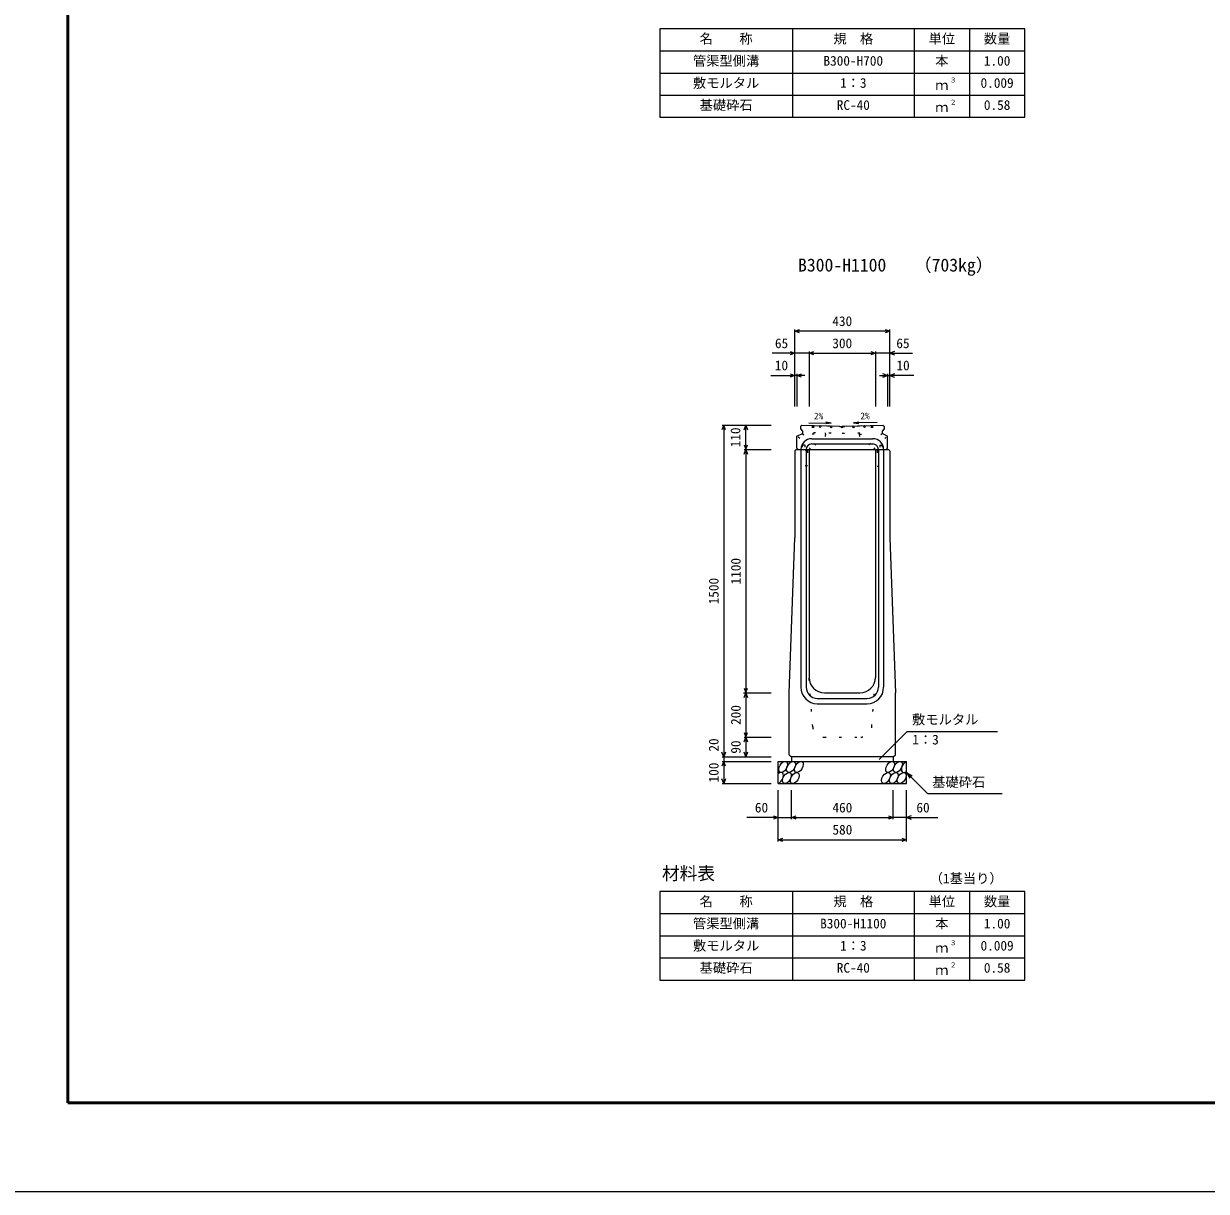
# Model space of a CAD drawing. Units: millimetres, scale not verified. Extents: x -12600 to 12600, y -5940 to 5940.
# Drawn here: x -4000 to 1346, y -5940 to -661 of the extents above; entities that cross this region are included whole.
import ezdxf
from ezdxf.enums import TextEntityAlignment as Align

# ---------------------------------------------------------------- set-up
doc = ezdxf.new("R2010")
doc.units = ezdxf.units.MM
doc.header["$LTSCALE"] = 40
doc.linetypes.add('DOTTED', pattern=[1.75, 0.25, -1.5])
for name, color, linetype, lineweight in [('0-0_DIM', 7, 'Continuous', 25), ('0-1_Defpoints', 5, 'Continuous', 25), ('0-2_HATCH', 6, 'Continuous', 25), ('0-3_HYO', 3, 'Continuous', 25), ('0-4_HYO2', 4, 'Continuous', 25), ('0-5_OUTLINE', 3, 'Continuous', 25), ('0-6_OUTLINE2', 4, 'DOTTED', 25), ('0-7_TXT', 7, 'Continuous', 25), ('0-8_WAKU', 3, 'Continuous', 25)]:
    doc.layers.add(name, color=color, linetype=linetype, lineweight=lineweight)
doc.styles.add('ＭＳ ゴシック', font='')
doc.styles.get('ＭＳ ゴシック').set_extended_font_data('MS Gothic')

msp = doc.modelspace()

# ---------------------------------------------------------------- linework, layer by layer
at = {"layer": '0-0_DIM'}
for p, q in [((-515, -2391.54), (-515, -2044.04)), ((-85, -2051.54), (-515, -2051.54)), ((-85, -2391.54), (-85, -2044.04)), ((-515, -2151.54), (-616.98, -2151.54)), ((-450, -2151.54), (-515, -2151.54)), ((-450, -2144.04), (-450, -2391.54)), ((-450, -2151.54), (-150, -2151.54)), ((-150, -2144.04), (-150, -2391.54)), ((-85, -2151.54), (-150, -2151.54)), ((-85, -2151.54), (16.98, -2151.54)), ((-505, -2244.04), (-505, -2391.54)), ((-95, -2244.04), (-95, -2391.54)), ((-623.38, -2251.54), (-515, -2251.54)), ((-505, -2251.54), (-515, -2251.54)), ((-468.7, -2251.54), (-505, -2251.54)), ((-131.3, -2251.54), (-95, -2251.54)), ((-95, -2251.54), (-85, -2251.54)), ((23.38, -2251.54), (-85, -2251.54)), ((-843.5, -2476.54), (-621, -2476.54)), ((-836, -2476.54), (-836, -3976.54)), ((-736, -2586.54), (-736, -2476.54)), ((-743.5, -2586.54), (-621, -2586.54)), ((-746.75, -3686.54), (-624.25, -3686.54)), ((-743.5, -3686.54), (-621, -3686.54)), ((-743.5, -3886.54), (-621, -3886.54)), ((-736, -3886.54), (-736, -3976.54)), ((-132.89, -3987.35), (-6.66, -3861.11)), ((-6.66, -3861.11), (401.24, -3861.11)), ((-843.5, -3976.54), (-621, -3976.54)), ((-843.5, -3996.54), (-621, -3996.54)), ((-836, -3976.54), (-836, -3996.54)), ((-836, -3996.54), (-836, -4096.54)), ((-10, -4046.54), (85.76, -4142.29)), ((-10, -4046.54), (15.98, -4061.54)), ((-10, -4046.54), (5, -4072.52)), ((-843.5, -4096.54), (-621, -4096.54)), ((-590, -4357.9), (-590, -4126.54)), ((-530, -4257.9), (-530, -4126.54)), ((-70, -4257.9), (-70, -4126.54)), ((-10, -4357.9), (-10, -4126.54)), ((85.76, -4142.29), (423.31, -4142.29)), ((-590, -4250.4), (-731.79, -4250.4)), ((-590, -4250.4), (-530, -4250.4)), ((-530, -4250.4), (-70, -4250.4)), ((-10, -4250.4), (-70, -4250.4)), ((-10, -4250.4), (131.79, -4250.4)), ((-590, -4350.4), (-10, -4350.4))]:
    msp.add_line(p, q, dxfattribs=at)
for points in [[(-493.86, -2059.23), (-515, -2051.54), (-493.86, -2043.84)], [(-106.14, -2043.84), (-85, -2051.54), (-106.14, -2059.23)], [(-536.14, -2143.84), (-515, -2151.54), (-536.14, -2159.23)], [(-428.86, -2159.23), (-450, -2151.54), (-428.86, -2143.84)], [(-171.14, -2143.84), (-150, -2151.54), (-171.14, -2159.23)], [(-63.86, -2143.84), (-85, -2151.54), (-63.86, -2159.23)], [(-536.14, -2243.84), (-515, -2251.54), (-536.14, -2259.23)], [(-483.86, -2259.23), (-505, -2251.54), (-483.86, -2243.84)], [(-116.14, -2259.23), (-95, -2251.54), (-116.14, -2243.84)], [(-63.86, -2243.84), (-85, -2251.54), (-63.86, -2259.23)], [(-828.3, -2497.68), (-836, -2476.54), (-843.7, -2497.68)], [(-743.7, -2497.68), (-736, -2476.54), (-728.3, -2497.68)], [(-743.7, -2565.39), (-736, -2586.54), (-728.3, -2565.39)], [(-743.7, -2607.68), (-736, -2586.54), (-728.3, -2607.68)], [(-736, -2586.54), (-736, -3686.54), (-736, -3886.54)], [(-743.7, -3665.39), (-736, -3686.54), (-728.3, -3665.39)], [(-743.7, -3707.68), (-736, -3686.54), (-728.3, -3707.68)], [(-743.7, -3865.39), (-736, -3886.54), (-728.3, -3865.39)], [(-743.7, -3907.68), (-736, -3886.54), (-728.3, -3907.68)], [(-828.3, -3955.39), (-836, -3976.54), (-843.7, -3955.39)], [(-728.3, -3955.39), (-736, -3976.54), (-743.7, -3955.39)], [(-828.3, -4017.68), (-836, -3996.54), (-843.7, -4017.68)], [(-828.3, -4075.39), (-836, -4096.54), (-843.7, -4075.39)], [(-611.14, -4242.71), (-590, -4250.4), (-611.14, -4258.1)], [(-508.86, -4258.1), (-530, -4250.4), (-508.86, -4242.71)], [(-91.14, -4242.71), (-70, -4250.4), (-91.14, -4258.1)], [(11.14, -4242.71), (-10, -4250.4), (11.14, -4258.1)], [(-568.86, -4358.1), (-590, -4350.4), (-568.86, -4342.71)], [(-31.14, -4342.71), (-10, -4350.4), (-31.14, -4358.1)]]:
    msp.add_lwpolyline(points, dxfattribs=at)
at = {"layer": '0-1_Defpoints'}
msp.add_lwpolyline([(-4200, -5940), (12600, -5940), (12600, 5940), (-4200, 5940)], close=True, dxfattribs=at)
at = {"layer": '0-2_HATCH', "linetype": 'DOTTED'}
for p, q in [((-436.5, -2477.88), (-436.5, -2515.88)), ((-430.5, -2477.99), (-430.5, -2510)), ((-376.74, -2511.05), (-376.74, -2517.05)), ((-223.26, -2511.05), (-223.26, -2517.05)), ((-169.5, -2477.99), (-169.5, -2510)), ((-163.5, -2477.88), (-163.5, -2515.88)), ((-436.5, -2515.88), (-376.74, -2517.05)), ((-223.26, -2517.05), (-163.5, -2515.88))]:
    msp.add_line(p, q, dxfattribs=at)
for points in [[(-436.5, -2477.88), (-300, -2480.53), (-163.5, -2477.88)], [(-430.5, -2510), (-300, -2512.54), (-169.5, -2510)]]:
    msp.add_lwpolyline(points, dxfattribs=at)
for points in [[(-399.92, -2478.59), (-404.25, -2482.74), (-400.09, -2487.07), (-395.76, -2482.91)], [(-349.93, -2479.59), (-354.26, -2483.74), (-350.1, -2488.07), (-345.77, -2483.91)], [(-300, -2480.53), (-295.76, -2484.77), (-300, -2489.01), (-304.24, -2484.77)], [(-250.07, -2479.59), (-245.74, -2483.74), (-249.9, -2488.07), (-254.23, -2483.91)], [(-200.08, -2478.59), (-195.75, -2482.74), (-199.91, -2487.07), (-204.24, -2482.91)]]:
    msp.add_lwpolyline(points, close=True, dxfattribs=at)
at = {"layer": '0-2_HATCH'}
for centre in [(-567.11, -4021.54), (-531.63, -4021.54), (-496.16, -4021.54), (-83.95, -4021.54), (-48.48, -4021.54), (-550.23, -4071.54), (-514.75, -4071.54), (-102.55, -4071.54), (-67.07, -4071.54), (-31.59, -4071.54)]:
    msp.add_ellipse(centre, major_axis=(14.54, 23.54), ratio=0.5792, dxfattribs=at)
for centre, start_param, end_param in [((-13, -4021.54), 0.6666252, 4.1103269), ((-585.7, -4071.54), 3.7419964, 7.318141)]:
    msp.add_ellipse(centre, major_axis=(14.54, 23.54), ratio=0.5792, start_param=start_param, end_param=end_param, dxfattribs=at)
at = {"layer": '0-3_HYO'}
for p, q in [((-525, -684.64), (-525, -1084.64)), ((25, -684.64), (25, -1084.64)), ((275, -684.64), (275, -1084.64)), ((-1125, -784.64), (525, -784.64)), ((-525, -4584.64), (-525, -4984.64)), ((25, -4584.64), (25, -4984.64)), ((275, -4584.64), (275, -4984.64)), ((-1125, -4684.64), (525, -4684.64))]:
    msp.add_line(p, q, dxfattribs=at)
for points in [[(-1125, -1084.64), (525, -1084.64), (525, -684.64), (-1125, -684.64)], [(-1125, -4984.64), (525, -4984.64), (525, -4584.64), (-1125, -4584.64)]]:
    msp.add_lwpolyline(points, close=True, dxfattribs=at)
at = {"layer": '0-4_HYO2'}
for p, q in [((-1125, -884.64), (525, -884.64)), ((-1125, -984.64), (525, -984.64)), ((-1125, -4784.64), (525, -4784.64)), ((-1125, -4884.64), (525, -4884.64))]:
    msp.add_line(p, q, dxfattribs=at)
at = {"layer": '0-5_OUTLINE'}
for p, q in [((-489, -2493.54), (-480, -2503.54)), ((-483.21, -2476.96), (-312, -2480.3)), ((-480, -2503.54), (-480, -2513.54)), ((-312, -2480.3), (-309, -2483.54)), ((-291, -2483.54), (-309, -2483.54)), ((-291, -2483.54), (-288, -2480.3)), ((-288, -2480.3), (-116.79, -2476.96)), ((-111, -2493.54), (-120, -2503.54)), ((-120, -2503.54), (-120, -2513.54)), ((-505, -2526.54), (-480, -2513.54)), ((-505, -2580.54), (-505, -2526.54)), ((-95, -2526.54), (-120, -2513.54)), ((-95, -2580.54), (-95, -2526.54)), ((-515, -2592.54), (-509, -2586.54)), ((-515, -2592.54), (-515, -2986.54)), ((-509, -2586.54), (-91, -2586.54)), ((-505, -2580.54), (-499, -2586.54)), ((-450, -2586.54), (-450, -3616.54)), ((-150, -2586.54), (-150, -3616.54)), ((-101, -2586.54), (-95, -2580.54)), ((-91, -2586.54), (-85, -2592.54)), ((-85, -2592.54), (-85, -2986.54)), ((-540, -3686.54), (-515, -2986.54)), ((-85, -2986.54), (-60, -3686.54)), ((-540, -3966.54), (-540, -3686.54)), ((-380, -3686.54), (-220, -3686.54)), ((-590, -3996.54), (-10, -3996.54)), ((-590, -4096.54), (-590, -3996.54)), ((-540, -3966.54), (-530, -3976.54)), ((-70, -3976.54), (-530, -3976.54)), ((-530, -3976.54), (-530, -3996.54)), ((-70, -3976.54), (-70, -3996.54)), ((-10, -4096.54), (-10, -3996.54)), ((-590, -4096.54), (-10, -4096.54))]:
    msp.add_line(p, q, dxfattribs=at)
for points in [[(-483.21, -2476.96), (-489, -2482.69), (-489, -2493.54)], [(-116.79, -2476.96), (-111, -2482.69), (-111, -2493.54)], [(-70, -3976.54), (-60, -3966.54), (-60, -3686.54)]]:
    msp.add_lwpolyline(points, dxfattribs=at)
for centre, start, end in [((-380, -3616.54), 180, 270), ((-220, -3616.54), 270, 0)]:
    msp.add_arc(centre, 70, start, end, dxfattribs=at)
at = {"layer": '0-6_OUTLINE2'}
for p, q in [((-442.3, -2586.54), (-503.36, -2525.68)), ((-481.31, -2514.22), (-395.59, -2586.54)), ((-376.5, -2517.05), (-381.5, -2586.54)), ((-223.5, -2517.05), (-218.5, -2586.54)), ((-118.69, -2514.22), (-204.41, -2586.54)), ((-157.7, -2586.54), (-96.64, -2525.68)), ((-457, -2591.04), (-513.5, -2591.04)), ((-481, -2566.04), (-469, -2566.04)), ((-481, -2566.04), (-481, -2591.04)), ((-469, -2566.04), (-469, -2591.04)), ((-457, -2591.04), (-457, -2661.04)), ((-143, -2591.54), (-86, -2591.54)), ((-131, -2566.54), (-119, -2566.54)), ((-131, -2566.54), (-131, -2591.54)), ((-119, -2566.54), (-119, -2591.54)), ((-457, -2661.04), (-515, -2661.04)), ((-433.43, -3840.23), (-450, -3616.54)), ((-166.57, -3840.23), (-150, -3616.54)), ((-383.57, -3886.54), (-216.43, -3886.54))]:
    msp.add_line(p, q, dxfattribs=at)
at = {"layer": '0-6_OUTLINE2', "linetype": 'Continuous'}
for p, q in [((-438, -2537.54), (-162, -2537.54)), ((-438, -2561.54), (-162, -2561.54)), ((-487, -2586.54), (-487, -3661.54)), ((-463, -2586.54), (-463, -3661.54)), ((-137, -2586.54), (-137, -3661.54)), ((-113, -2586.54), (-113, -3661.54)), ((-413, -3711.54), (-187, -3711.54)), ((-413, -3735.54), (-187, -3735.54))]:
    msp.add_line(p, q, dxfattribs=at)
at = {"layer": '0-6_OUTLINE2'}
msp.add_lwpolyline([(-143, -2591.54), (-143, -2661.54), (-85, -2661.54)], dxfattribs=at)
at = {"layer": '0-6_OUTLINE2', "linetype": 'Continuous'}
for centre, radius, start, end in [((-438, -2586.54), 49, 90, 180), ((-438, -2586.54), 25, 90, 180), ((-162, -2586.54), 49, 0, 90), ((-162, -2586.54), 25, 0, 90), ((-413, -3661.54), 74, 180, 270), ((-413, -3661.54), 50, 180, 270), ((-187, -3661.54), 50, 270, 0), ((-187, -3661.54), 74, 270, 0)]:
    msp.add_arc(centre, radius, start, end, dxfattribs=at)
at = {"layer": '0-6_OUTLINE2'}
for centre, start, end in [((-383.57, -3836.54), 184.23639, 270), ((-216.43, -3836.54), 270, 355.76361)]:
    msp.add_arc(centre, 50, start, end, dxfattribs=at)
at = {"layer": '0-7_TXT'}
for p, q in [((-350.26, -2466.87), (-373.85, -2462.47)), ((-249.36, -2465.24), (-225.69, -2469.18))]:
    msp.add_line(p, q, dxfattribs=at)
for points in [[(-451.5, -2465.88), (-350.26, -2466.87), (-373.93, -2470.8)], [(-142.56, -2464.2), (-249.36, -2465.24), (-225.77, -2460.85)]]:
    msp.add_lwpolyline(points, dxfattribs=at)
at = {"layer": '0-8_WAKU', "lineweight": 50}
msp.add_lwpolyline([(-3800, -5540), (12200, -5540), (12200, 5540), (-3800, 5540)], close=True, dxfattribs=at)

# ---------------------------------------------------------------- texts
at = {"layer": '0-0_DIM', "style": 'ＭＳ ゴシック'}
for s, p in [('430', (-345, -2041.54)), ('65', (-604.32, -2141.54)), ('300', (-345, -2141.54)), ('65', (-55.68, -2141.54)), ('10', (-604.84, -2241.54)), ('10', (-55.16, -2241.54)), ('敷モルタル', (15.38, -3842.38)), ('1：3', (16.38, -3933.07)), ('基礎砕石', (106.32, -4125.12)), ('60', (-695, -4240.4)), ('460', (-344.47, -4240.4)), ('60', (35, -4240.4)), ('580', (-344.47, -4340.4))]:
    msp.add_text(s, height=43.99, dxfattribs=at).set_placement(p, align=Align.BOTTOM_LEFT)
for s, p in [('110', (-747.84, -2576.54)), ('1100', (-746, -3196.54)), ('1500', (-846, -3286.54)), ('200', (-746, -3831.54)), ('20', (-846, -3952.22)), ('90', (-746, -3961.54)), ('100', (-846, -4091.54))]:
    msp.add_text(s, height=43.99, rotation=90, dxfattribs=at).set_placement(p, align=Align.BOTTOM_LEFT)
at = {"layer": '0-7_TXT', "style": 'ＭＳ ゴシック'}
for s, height, p in [('名\u3000\u3000称', 43.99, (-945, -764.64)), ('規\u3000格', 43.99, (-340, -764.64)), ('単位', 43.99, (90, -764.64)), ('数量', 43.99, (340, -764.64)), ('管渠型側溝', 43.99, (-975, -864.64)), ('本', 43.99, (120, -864.64)), ('B300-H700', 43.99, (-385, -864.64)), ('1.00', 43.99, (340, -864.64)), ('敷モルタル', 43.99, (-975, -964.64)), ('1：3', 43.99, (-310, -964.64)), ('３', 21.99, (185.54, -934.27)), ('0.009', 43.99, (325, -964.64)), ('ｍ', 43.99, (120, -974.64)), ('基礎砕石', 43.99, (-945, -1064.64)), ('RC-40', 43.99, (-325, -1064.64)), ('２', 21.99, (185.54, -1034.27)), ('0.58', 43.99, (340, -1064.64)), ('ｍ', 43.99, (120, -1074.64)), ('B300-H1100', 58.65, (-500, -1799.56)), ('（703kg）', 58.65, (23.7, -1799.56)), ('2%', 30.79, (-428.02, -2459.85)), ('2%', 30.79, (-218.02, -2459.45)), ('材料表', 58.65, (-1115, -4549.64)), ('（1基当り）', 43.99, (95, -4560.64)), ('名\u3000\u3000称', 43.99, (-945, -4664.64)), ('規\u3000格', 43.99, (-340, -4664.64)), ('単位', 43.99, (90, -4664.64)), ('数量', 43.99, (340, -4664.64)), ('管渠型側溝', 43.99, (-975, -4764.64)), ('本', 43.99, (120, -4764.64)), ('B300-H1100', 43.99, (-400, -4764.64)), ('1.00', 43.99, (340, -4764.64)), ('敷モルタル', 43.99, (-975, -4864.64)), ('1：3', 43.99, (-310, -4864.64)), ('３', 21.99, (185.54, -4834.27)), ('0.009', 43.99, (325, -4864.64)), ('ｍ', 43.99, (120, -4874.64)), ('基礎砕石', 43.99, (-945, -4964.64)), ('RC-40', 43.99, (-325, -4964.64)), ('２', 21.99, (185.54, -4934.27)), ('0.58', 43.99, (340, -4964.64)), ('ｍ', 43.99, (120, -4974.64))]:
    msp.add_text(s, height=height, dxfattribs=at).set_placement(p, align=Align.BOTTOM_LEFT)

doc.saveas('drawing.dxf')
